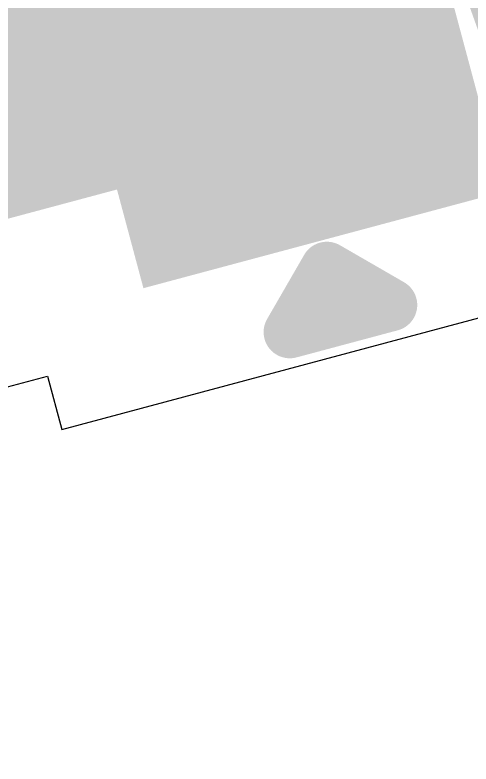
# Model space of a CAD drawing. Header units: inches. Extents: x -7 to 348, y -14 to 159.
# Drawn here: x 16.668 to 17.773, y 12.086 to 13.902 of the extents above; entities that cross this region are included whole.
import ezdxf

# ---------------------------------------------------------------- set-up
doc = ezdxf.new("R2010")
doc.units = ezdxf.units.IN
for name, color, linetype in [('Dimension', 6, 'Continuous'), ('Fabrication', 76, 'Continuous'), ('Top Layer', 1, 'Continuous'), ('Top Overlay', 2, 'Continuous'), ('Top Paste', 8, 'Continuous'), ('Top Solder', 216, 'Continuous')]:
    doc.layers.add(name, color=color, linetype=linetype)

msp = doc.modelspace()

# ---------------------------------------------------------------- hatches: boundary and pattern name
at = {"layer": 'Top Layer'}
msp.add_hatch(color=1, dxfattribs=at).paths.add_polyline_path([(17.5203, 14.3178), (17.7273, 13.545), (17.0512, 13.3639), (16.8441, 14.1366)])
at = {"layer": 'Top Paste'}
msp.add_hatch(color=8, dxfattribs=at).paths.add_polyline_path([(17.5203, 14.3178), (17.7273, 13.545), (17.0512, 13.3639), (16.8441, 14.1366)])
at = {"layer": 'Top Solder'}
msp.add_hatch(color=216, dxfattribs=at).paths.add_polyline_path([(17.5921, 14.4422), (17.8517, 13.4732), (16.9793, 13.2394), (16.7197, 14.2085)])

# ---------------------------------------------------------------- linework, layer by layer
at = {"layer": 'Dimension'}
for points in [[(58.31, 19.467, 0.254, 0.254, 1), (13.31, 19.467, 0.254, 0.254, 1)], [(54.5603, 19.4669, 0.254, 0.254, 1), (17.0603, 19.4669, 0.254, 0.254, 1)]]:
    msp.add_lwpolyline(points, format="xyseb", close=True, dxfattribs=at)
at = {"layer": 'Fabrication'}
for points in [[(53.1935, 31.3327, 0.0127, 0.0127, -1.1671), (15.6751, 13.587, 0.0127, 0.0127, 0)], [(53.1935, 31.3327, 0.0127, 0.0127, -1.1671), (15.6751, 13.587, 0.0127, 0.0127, 0)], [(53.1935, 31.3327, 0.0127, 0.0127, -1.1671), (15.6751, 13.587, 0.0127, 0.0127, 0)], [(53.1935, 31.3327, 0.0127, 0.0127, -1.1671), (15.6751, 13.587, 0.0127, 0.0127, 0)], [(54.5111, 31.1383, 0.0127, 0.0127, -1.205705), (14.1774, 15.55, 0.0127, 0.0127, 0)], [(54.5111, 31.1383, 0.0127, 0.0127, -1.205705), (14.1774, 15.55, 0.0127, 0.0127, 0)]]:
    msp.add_lwpolyline(points, format="xyseb", dxfattribs=at)
at = {"layer": 'Top Layer'}
for p, q in [((16.7818, 12.8972), (17.9409, 13.2078)), ((16.2863, 12.9027), (16.7472, 13.0263)), ((16.7472, 13.0263), (16.7818, 12.8972))]:
    msp.add_line(p, q, dxfattribs=at)
for points in [[(14.2446, 13.1348, 2.032, 2.032, -0.267603), (19.4524, 34.998, 2.032, 2.032, 0)], [(16.6308, 7.7862, 2.032, 2.032, -0.065353), (14.2446, 13.1348, 2.032, 2.032, 0)], [(16.1187, 13.5281, 0.508, 0.508, 0), (17.2857, 13.8408, 0.508, 0.508, 0)]]:
    msp.add_lwpolyline(points, format="xyseb", dxfattribs=at)
msp.add_lwpolyline([(17.1587, 13.8408, 0.254, 0.254, 1), (17.4127, 13.8408, 0.254, 0.254, 1)], format="xyseb", close=True, dxfattribs=at)
at = {"layer": 'Top Overlay'}
for points in [[(17.334, 13.133, 0.127, 0.127, 0), (17.4238, 13.2885, 0.127, 0.127, 0)], [(17.4238, 13.2885, 0.127, 0.127, 0), (17.5793, 13.1987, 0.127, 0.127, 0)], [(17.334, 13.133, 0.127, 0.127, 0), (17.5793, 13.1987, 0.127, 0.127, 0)]]:
    msp.add_lwpolyline(points, format="xyseb", dxfattribs=at)
for points in [[(17.392, 13.2885, 0.0635, 0.0635, 1), (17.4555, 13.2885, 0.0635, 0.0635, 1)], [(17.392, 13.2885, 0.0635, 0.0635, 1), (17.4555, 13.2885, 0.0635, 0.0635, 1)], [(17.5475, 13.1987, 0.0635, 0.0635, 1), (17.611, 13.1987, 0.0635, 0.0635, 1)], [(17.5475, 13.1987, 0.0635, 0.0635, 1), (17.611, 13.1987, 0.0635, 0.0635, 1)], [(17.3022, 13.133, 0.0635, 0.0635, 1), (17.3657, 13.133, 0.0635, 0.0635, 1)], [(17.3022, 13.133, 0.0635, 0.0635, 1), (17.3657, 13.133, 0.0635, 0.0635, 1)]]:
    msp.add_lwpolyline(points, format="xyseb", close=True, dxfattribs=at)

doc.saveas('drawing.dxf')
